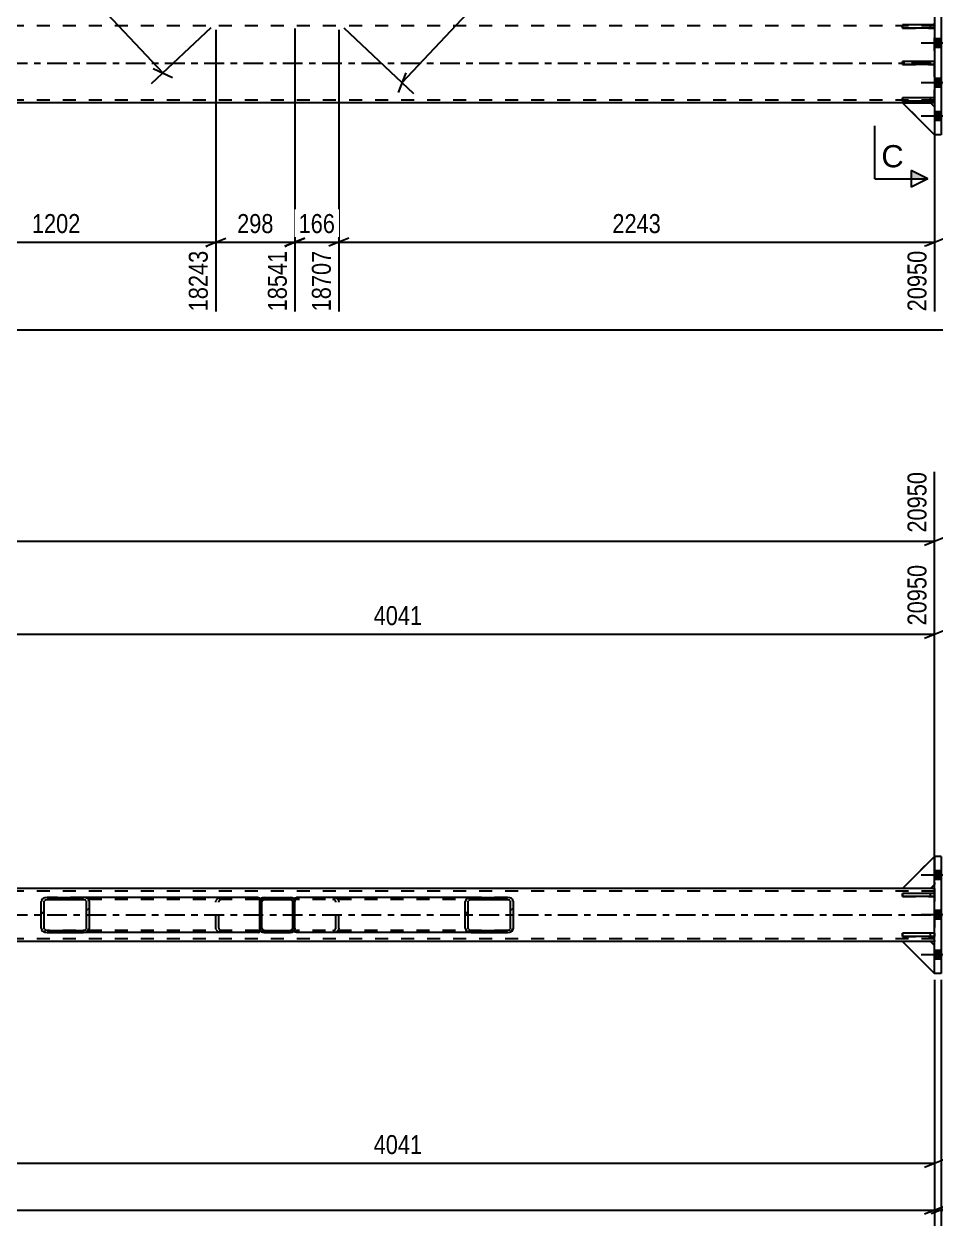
# Model space of a CAD drawing. Header units: millimetres. Extents: x -170 to 1019, y -677 to 164.
# Drawn here: x 660.8 to 798.2, y -302.8 to -121.7 of the extents above; entities that cross this region are included whole.
import ezdxf

# ---------------------------------------------------------------- set-up
doc = ezdxf.new("R2010")
doc.units = ezdxf.units.MM
doc.linetypes.add('DXK_LINE_DOT2', pattern=[3.9198, 1.9599, -1.9599])
doc.linetypes.add('DXK_LINE_DOT3', pattern=[5.9187, 2.979, -0.9799, 0.9799, -0.9799])
doc.styles.add('Arial', font='ARIAL.TTF', dxfattribs={"height": 0.2})
doc.styles.add('Arial Narrow', font='ARIALN.TTF', dxfattribs={"height": 0.2})

# ---------------------------------------------------------------- blocks, each defined once
blk = doc.blocks.new('Part-570387359-7789 - 7578')
at = {"color": 2, "linetype": 'Continuous'}
for p, q in [((793.2, -133.6), (797.4, -133.6)), ((798, -138.4), (793.2, -133.6)), ((797.4, -133.6), (798, -134.2))]:
    blk.add_line(p, q, dxfattribs=at)
at = {"color": 7, "linetype": 'DXK_LINE_DOT2'}
for p, q in [((798, -134.2), (798, -134.2)), ((798, -134.2), (798, -138.4)), ((798, -138.4), (798, -138.4))]:
    blk.add_line(p, q, dxfattribs=at)
blk = doc.blocks.new('Part-570387359-7742 - 7578')
at = {"color": 2, "linetype": 'Continuous'}
for p, q in [((799, -116.8), (798, -116.8)), ((798, -116.8), (798, -138.4)), ((799, -116.8), (799, -138.4)), ((799, -138.4), (798, -138.4))]:
    blk.add_line(p, q, dxfattribs=at)
blk = doc.blocks.new('Part-570387359-7791 - 7578')
at = {"color": 7, "linetype": 'DXK_LINE_DOT2'}
for p, q in [((798, -121.86), (793.2, -121.86)), ((793.2, -121.86), (793.2, -122.34)), ((793.2, -122.34), (798, -122.34)), ((797.4, -122.34), (797.4, -121.86)), ((798, -122.34), (798, -121.86))]:
    blk.add_line(p, q, dxfattribs=at)
blk = doc.blocks.new('Part-570387359-7773 - 7578')
at = {"color": 7, "linetype": 'DXK_LINE_DOT2'}
for p, q in [((798, -132.86), (793.2, -132.86)), ((793.2, -132.86), (793.2, -133.34)), ((793.2, -133.34), (798, -133.34)), ((797.4, -133.34), (797.4, -132.86)), ((798, -133.34), (798, -132.86))]:
    blk.add_line(p, q, dxfattribs=at)
blk = doc.blocks.new('Part-570387359-7774 - 7578')
at = {"color": 2, "linetype": 'Continuous'}
for p, q in [((793.2, -122.34), (793.2, -121.86)), ((798, -121.86), (793.2, -121.86)), ((798, -122.34), (793.2, -122.34)), ((798, -122.34), (798, -121.86))]:
    blk.add_line(p, q, dxfattribs=at)
at = {"color": 7, "linetype": 'DXK_LINE_DOT2'}
for p, q in [((797.4, -122.34), (797.4, -121.86)), ((798, -121.86), (798, -121.86)), ((798, -121.86), (798, -121.86)), ((798, -122.34), (798, -122.34)), ((798, -122.34), (798, -122.34))]:
    blk.add_line(p, q, dxfattribs=at)
blk = doc.blocks.new('Part-570387359-7775 - 7578')
at = {"color": 2, "linetype": 'Continuous'}
for p, q in [((793.2, -127.84), (793.2, -127.36)), ((798, -127.36), (793.2, -127.36)), ((798, -127.84), (793.2, -127.84)), ((798, -127.84), (798, -127.36))]:
    blk.add_line(p, q, dxfattribs=at)
at = {"color": 7, "linetype": 'DXK_LINE_DOT2'}
for p, q in [((797.4, -127.84), (797.4, -127.36)), ((798, -127.36), (798, -127.36)), ((798, -127.36), (798, -127.36)), ((798, -127.84), (798, -127.84)), ((798, -127.84), (798, -127.84))]:
    blk.add_line(p, q, dxfattribs=at)
blk = doc.blocks.new('Part-570387359-7776 - 7578')
at = {"color": 2, "linetype": 'Continuous'}
for p, q in [((793.2, -133.34), (793.2, -132.86)), ((798, -132.86), (793.2, -132.86)), ((798, -133.34), (793.2, -133.34)), ((798, -133.34), (798, -132.86))]:
    blk.add_line(p, q, dxfattribs=at)
at = {"color": 7, "linetype": 'DXK_LINE_DOT2'}
for p, q in [((797.4, -133.34), (797.4, -132.86)), ((798, -132.86), (798, -132.86)), ((798, -132.86), (798, -132.86)), ((798, -133.34), (798, -133.34)), ((798, -133.34), (798, -133.34))]:
    blk.add_line(p, q, dxfattribs=at)
blk = doc.blocks.new('Part-570387359-7790 - 7578')
at = {"color": 7, "linetype": 'DXK_LINE_DOT2'}
for p, q in [((793.2, -133.6), (797.4, -133.6)), ((798, -138.4), (793.2, -133.6)), ((797.4, -133.6), (798, -134.2)), ((798, -134.2), (798, -138.4))]:
    blk.add_line(p, q, dxfattribs=at)
blk = doc.blocks.new('Part-570387359-7792 - 7578')
at = {"color": 7, "linetype": 'DXK_LINE_DOT2'}
for p, q in [((798, -127.36), (793.2, -127.36)), ((793.2, -127.36), (793.2, -127.84)), ((793.2, -127.84), (798, -127.84)), ((797.4, -127.84), (797.4, -127.36)), ((798, -127.84), (798, -127.36))]:
    blk.add_line(p, q, dxfattribs=at)
blk = doc.blocks.new('Bolt-570387359-7996 - 7578')
at = {"linetype": 'Continuous'}
for points in [[(798, -118.94), (798, -120.26), (799, -120.26), (799, -118.94)], [(798, -118.94), (798, -120.26), (799, -120.26), (799, -118.94)], [(798, -118.94), (798, -120.26), (799, -120.26), (799, -118.94)], [(798, -123.94), (798, -125.26), (799, -125.26), (799, -123.94)], [(798, -123.94), (798, -125.26), (799, -125.26), (799, -123.94)], [(798, -129.94), (798, -131.26), (799, -131.26), (799, -129.94)], [(798, -129.94), (798, -131.26), (799, -131.26), (799, -129.94)], [(798, -134.94), (798, -136.26), (799, -136.26), (799, -134.94)], [(798, -134.94), (798, -136.26), (799, -136.26), (799, -134.94)], [(798, -134.94), (798, -136.26), (799, -136.26), (799, -134.94)]]:
    blk.add_hatch(color=1, dxfattribs=at).paths.add_polyline_path(points)
at = {"color": 1, "linetype": 'Continuous'}
for p, q in [((799, -118.94), (798, -118.94)), ((799, -118.94), (798, -118.94)), ((799, -118.94), (798, -118.94)), ((800.76, -119.6), (796, -119.6)), ((800.76, -119.6), (796, -119.6)), ((800.76, -119.6), (796, -119.6)), ((799, -120.26), (798, -120.26)), ((799, -120.26), (798, -120.26)), ((799, -120.26), (798, -120.26)), ((800.76, -124.6), (796, -124.6)), ((800.76, -124.6), (796, -124.6)), ((799, -123.94), (798, -123.94)), ((799, -123.94), (798, -123.94)), ((799, -125.26), (798, -125.26)), ((799, -125.26), (798, -125.26)), ((799, -129.94), (798, -129.94)), ((799, -129.94), (798, -129.94)), ((800.76, -130.6), (796, -130.6)), ((800.76, -130.6), (796, -130.6)), ((799, -131.26), (798, -131.26)), ((799, -131.26), (798, -131.26)), ((800.76, -135.6), (796, -135.6)), ((800.76, -135.6), (796, -135.6)), ((800.76, -135.6), (796, -135.6)), ((799, -134.94), (798, -134.94)), ((799, -134.94), (798, -134.94)), ((799, -134.94), (798, -134.94)), ((799, -136.26), (798, -136.26)), ((799, -136.26), (798, -136.26)), ((799, -136.26), (798, -136.26))]:
    blk.add_line(p, q, dxfattribs=at)
blk = doc.blocks.new('Part-570387359-7927 - 7578')
at = {"color": 7, "linetype": 'DXK_LINE_DOT2'}
for p, q in [((798, -122), (-40, -122)), ((798, -133.6), (798, -121.6)), ((798, -133.2), (-40, -133.2)), ((798, -133.6), (-27.5, -133.6)), ((797.4, -133.6), (793.2, -133.6))]:
    blk.add_line(p, q, dxfattribs=at)
at = {"color": 7, "linetype": 'DXK_LINE_DOT3'}
blk.add_line((-40, -127.6), (798, -127.6), dxfattribs=at)
at = {"color": 2, "linetype": 'Continuous'}
for p, q in [((793.2, -133.6), (645.5, -133.6)), ((798, -133.6), (797.4, -133.6))]:
    blk.add_line(p, q, dxfattribs=at)
blk = doc.blocks.new('Part-570387359-6447 - 6343')
at = {"color": 7, "linetype": 'DXK_LINE_DOT2'}
for p, q in [((793.2, -251.94), (798, -247.14)), ((798, -247.14), (798, -251.34)), ((798, -251.34), (797.4, -251.94)), ((797.4, -251.94), (793.2, -251.94))]:
    blk.add_line(p, q, dxfattribs=at)
blk = doc.blocks.new('Part-570387359-6498 - 6343')
at = {"color": 7, "linetype": 'DXK_LINE_DOT2'}
for p, q in [((797.4, -259.94), (793.2, -259.94)), ((793.2, -259.94), (798, -264.74)), ((798, -260.54), (797.4, -259.94)), ((798, -264.74), (798, -260.54))]:
    blk.add_line(p, q, dxfattribs=at)
blk = doc.blocks.new('Bolt-570387359-6408 - 6343')
at = {"linetype": 'Continuous'}
for points in [[(798, -249.28), (798, -250.6), (799, -250.6), (799, -249.28)], [(798, -249.28), (798, -250.6), (799, -250.6), (799, -249.28)], [(798, -249.28), (798, -250.6), (799, -250.6), (799, -249.28)], [(798, -249.28), (798, -250.6), (799, -250.6), (799, -249.28)], [(798, -255.28), (798, -256.6), (799, -256.6), (799, -255.28)], [(798, -255.28), (798, -256.6), (799, -256.6), (799, -255.28)], [(798, -261.28), (798, -262.6), (799, -262.6), (799, -261.28)], [(798, -261.28), (798, -262.6), (799, -262.6), (799, -261.28)], [(798, -261.28), (798, -262.6), (799, -262.6), (799, -261.28)], [(798, -261.28), (798, -262.6), (799, -262.6), (799, -261.28)]]:
    blk.add_hatch(color=1, dxfattribs=at).paths.add_polyline_path(points)
at = {"color": 1, "linetype": 'Continuous'}
for p, q in [((799, -249.28), (798, -249.28)), ((799, -249.28), (798, -249.28)), ((799, -249.28), (798, -249.28)), ((799, -249.28), (798, -249.28)), ((800.76, -249.94), (796, -249.94)), ((800.76, -249.94), (796, -249.94)), ((800.76, -249.94), (796, -249.94)), ((800.76, -249.94), (796, -249.94)), ((799, -250.6), (798, -250.6)), ((799, -250.6), (798, -250.6)), ((799, -250.6), (798, -250.6)), ((799, -250.6), (798, -250.6)), ((799, -255.28), (798, -255.28)), ((799, -255.28), (798, -255.28)), ((800.76, -255.94), (796, -255.94)), ((800.76, -255.94), (796, -255.94)), ((799, -256.6), (798, -256.6)), ((799, -256.6), (798, -256.6)), ((800.76, -261.94), (796, -261.94)), ((800.76, -261.94), (796, -261.94)), ((800.76, -261.94), (796, -261.94)), ((800.76, -261.94), (796, -261.94)), ((799, -261.28), (798, -261.28)), ((799, -261.28), (798, -261.28)), ((799, -261.28), (798, -261.28)), ((799, -261.28), (798, -261.28)), ((799, -262.6), (798, -262.6)), ((799, -262.6), (798, -262.6)), ((799, -262.6), (798, -262.6)), ((799, -262.6), (798, -262.6))]:
    blk.add_line(p, q, dxfattribs=at)
blk = doc.blocks.new('Part-570387359-6441 - 6343')
at = {"color": 7, "linetype": 'DXK_LINE_DOT2'}
for p, q in [((797.4, -259.94), (793.2, -259.94)), ((793.2, -259.94), (798, -264.74)), ((798, -260.54), (797.4, -259.94)), ((798, -264.74), (798, -260.54))]:
    blk.add_line(p, q, dxfattribs=at)
blk = doc.blocks.new('Part-570387359-6444 - 6343')
at = {"color": 2, "linetype": 'Continuous'}
for p, q in [((797.4, -259.94), (793.2, -259.94)), ((793.2, -259.94), (798, -264.74)), ((798, -260.54), (797.4, -259.94))]:
    blk.add_line(p, q, dxfattribs=at)
at = {"color": 7, "linetype": 'DXK_LINE_DOT2'}
for p, q in [((798, -260.54), (798, -260.54)), ((798, -260.54), (798, -260.54)), ((798, -264.74), (798, -260.54)), ((798, -264.74), (798, -264.74)), ((798, -264.74), (798, -264.74))]:
    blk.add_line(p, q, dxfattribs=at)
blk = doc.blocks.new('Part-570387359-6450 - 6343')
at = {"color": 7, "linetype": 'DXK_LINE_DOT2'}
for p, q in [((793.2, -251.94), (798, -247.14)), ((798, -247.14), (798, -251.34)), ((798, -251.34), (797.4, -251.94)), ((797.4, -251.94), (793.2, -251.94))]:
    blk.add_line(p, q, dxfattribs=at)
blk = doc.blocks.new('Part-570387359-6453 - 6343')
at = {"color": 2, "linetype": 'Continuous'}
for p, q in [((793.2, -251.94), (798, -247.14)), ((798, -251.34), (797.4, -251.94)), ((797.4, -251.94), (793.2, -251.94))]:
    blk.add_line(p, q, dxfattribs=at)
at = {"color": 7, "linetype": 'DXK_LINE_DOT2'}
for p, q in [((798, -247.14), (798, -247.14)), ((798, -247.14), (798, -251.34)), ((798, -247.14), (798, -247.14)), ((798, -251.34), (798, -251.34)), ((798, -251.34), (798, -251.34))]:
    blk.add_line(p, q, dxfattribs=at)
blk = doc.blocks.new('Part-570387359-6455 - 6343')
at = {"linetype": 'Continuous'}
h = blk.add_hatch(dxfattribs=at)
h.set_pattern_fill('', scale=0.7, style=0, pattern_type=0)
h.set_pattern_definition([(45, (701.2457, -258.5324), (-1.57154, 1.57154), [])])
h.paths.add_polyline_path([(701, -258.58), (701.25, -258.53), (701.45, -258.39), (701.59, -258.19), (701.64, -257.94), (701.64, -253.94), (701.59, -253.7), (701.45, -253.49), (701.25, -253.35), (701, -253.3), (697, -253.3), (696.76, -253.35), (696.55, -253.49), (696.41, -253.7), (696.36, -253.94), (696.36, -257.94), (696.41, -258.19), (696.55, -258.39), (696.76, -258.53), (697, -258.58)])
h.paths.add_polyline_path([(696.88, -258.24), (696.77, -258.17), (696.71, -258.06), (696.68, -257.94), (696.68, -253.94), (696.71, -253.82), (696.77, -253.71), (696.88, -253.65), (697, -253.62), (701, -253.62), (701.12, -253.65), (701.23, -253.71), (701.3, -253.82), (701.32, -253.94), (701.32, -257.94), (701.3, -258.06), (701.23, -258.17), (701.12, -258.24), (701, -258.26), (697, -258.26)])
at = {"color": 7, "linetype": 'DXK_LINE_DOT2'}
for p, q in [((696.76, -253.35), (697, -253.3)), ((697, -253.3), (701, -253.3)), ((701, -253.3), (701.25, -253.35)), ((696.36, -253.94), (696.41, -253.7)), ((696.36, -257.94), (696.36, -253.94)), ((696.71, -253.82), (696.68, -253.94)), ((696.68, -257.94), (696.68, -253.94)), ((697, -253.62), (696.88, -253.65)), ((697, -253.62), (701, -253.62)), ((701.12, -253.65), (701, -253.62)), ((701.32, -253.94), (701.3, -253.82)), ((701.32, -257.94), (701.32, -253.94)), ((701.59, -253.7), (701.64, -253.94)), ((701.64, -257.94), (701.64, -253.94)), ((696.41, -258.19), (696.36, -257.94)), ((696.68, -257.94), (696.71, -258.06)), ((697, -258.58), (696.76, -258.53)), ((696.88, -258.24), (697, -258.26)), ((697, -258.26), (701, -258.26)), ((697, -258.58), (701, -258.58)), ((701, -258.26), (701.12, -258.24)), ((701.25, -258.53), (701, -258.58)), ((701.3, -258.06), (701.32, -257.94)), ((701.64, -257.94), (701.59, -258.19))]:
    blk.add_line(p, q, dxfattribs=at)
at = {"color": 2, "linetype": 'Continuous'}
for p, q in [((697, -253.3), (696.76, -253.35)), ((697, -253.3), (701, -253.3)), ((701.25, -253.35), (701, -253.3)), ((696.41, -253.7), (696.36, -253.94)), ((696.36, -257.94), (696.36, -253.94)), ((696.68, -253.94), (696.71, -253.82)), ((696.68, -257.94), (696.68, -253.94)), ((696.88, -253.65), (697, -253.62)), ((697, -253.62), (701, -253.62)), ((701, -253.62), (701.12, -253.65)), ((701.3, -253.82), (701.32, -253.94)), ((701.32, -257.94), (701.32, -253.94)), ((701.64, -253.94), (701.59, -253.7)), ((701.64, -257.94), (701.64, -253.94)), ((696.36, -257.94), (696.41, -258.19)), ((696.71, -258.06), (696.68, -257.94)), ((696.76, -258.53), (697, -258.58)), ((697, -258.26), (696.88, -258.24)), ((697, -258.26), (701, -258.26)), ((697, -258.58), (701, -258.58)), ((701.12, -258.24), (701, -258.26)), ((701, -258.58), (701.25, -258.53)), ((701.32, -257.94), (701.3, -258.06)), ((701.59, -258.19), (701.64, -257.94))]:
    blk.add_line(p, q, dxfattribs=at)
at = {"color": 7, "linetype": 'DXK_LINE_DOT2'}
for centre, radius, start, end in [((697, -253.94), 0.64, 112.5, 157.5), ((701, -253.94), 0.64, 22.5, 67.5), ((697, -253.94), 0.32, 112.5, 157.5), ((701, -253.94), 0.32, 22.5, 67.5), ((697, -257.94), 0.64, 202.5, 247.5), ((697, -257.94), 0.32, 202.5, 247.5), ((701, -257.94), 0.32, 292.5, 337.5), ((701, -257.94), 0.64, 292.5, 337.5)]:
    blk.add_arc(centre, radius, start, end, dxfattribs=at)
at = {"color": 2, "linetype": 'Continuous'}
for centre, radius, start, end in [((697, -253.94), 0.64, 112.5, 157.5), ((701, -253.94), 0.64, 22.5, 67.5), ((697, -253.94), 0.32, 112.5, 157.5), ((701, -253.94), 0.32, 22.5, 67.5), ((697, -257.94), 0.64, 202.5, 247.5), ((697, -257.94), 0.32, 202.5, 247.5), ((701, -257.94), 0.32, 292.5, 337.5), ((701, -257.94), 0.64, 292.5, 337.5)]:
    blk.add_arc(centre, radius, start, end, dxfattribs=at)
blk = doc.blocks.new('Part-570387359-6503 - 6343')
at = {"color": 7, "linetype": 'DXK_LINE_DOT2'}
for p, q in [((798, -252.34), (-40, -252.34)), ((797.4, -251.94), (793.2, -251.94)), ((798, -251.94), (798, -259.94)), ((798, -259.54), (-40, -259.54)), ((797.4, -259.94), (793.2, -259.94))]:
    blk.add_line(p, q, dxfattribs=at)
at = {"color": 2, "linetype": 'Continuous'}
for p, q in [((793.2, -251.94), (-35.2, -251.94)), ((798, -251.94), (797.4, -251.94)), ((793.2, -259.94), (-35.2, -259.94)), ((798, -259.94), (797.4, -259.94))]:
    blk.add_line(p, q, dxfattribs=at)
at = {"color": 7, "linetype": 'DXK_LINE_DOT3'}
blk.add_line((-40, -255.94), (798, -255.94), dxfattribs=at)
blk = doc.blocks.new('Part-570387359-6525 - 6343')
at = {"color": 7, "linetype": 'DXK_LINE_DOT2'}
for p, q in [((798, -252.7), (793.2, -252.7)), ((793.2, -252.7), (793.2, -253.18)), ((793.2, -253.18), (798, -253.18)), ((797.4, -253.18), (797.4, -252.7)), ((798, -253.18), (798, -252.7))]:
    blk.add_line(p, q, dxfattribs=at)
blk = doc.blocks.new('Part-570387359-6528 - 6343')
at = {"color": 7, "linetype": 'DXK_LINE_DOT2'}
for p, q in [((798, -258.7), (793.2, -258.7)), ((793.2, -258.7), (793.2, -259.18)), ((797.4, -259.18), (797.4, -258.7)), ((798, -259.18), (798, -258.7)), ((793.2, -259.18), (798, -259.18))]:
    blk.add_line(p, q, dxfattribs=at)
blk = doc.blocks.new('Part-570387359-6531 - 6343')
at = {"color": 2, "linetype": 'Continuous'}
for p, q in [((793.2, -253.18), (793.2, -252.7)), ((798, -252.7), (793.2, -252.7)), ((798, -253.18), (793.2, -253.18)), ((798, -252.7), (798, -253.18))]:
    blk.add_line(p, q, dxfattribs=at)
at = {"color": 7, "linetype": 'DXK_LINE_DOT2'}
for p, q in [((797.4, -253.18), (797.4, -252.7)), ((798, -252.7), (798, -252.7)), ((798, -252.7), (798, -252.7)), ((798, -253.18), (798, -253.18)), ((798, -253.18), (798, -253.18))]:
    blk.add_line(p, q, dxfattribs=at)
blk = doc.blocks.new('Part-570387359-6534 - 6343')
at = {"color": 2, "linetype": 'Continuous'}
for p, q in [((793.2, -259.18), (793.2, -258.7)), ((798, -258.7), (793.2, -258.7)), ((798, -258.7), (798, -259.18)), ((798, -259.18), (793.2, -259.18))]:
    blk.add_line(p, q, dxfattribs=at)
at = {"color": 7, "linetype": 'DXK_LINE_DOT2'}
for p, q in [((797.4, -259.18), (797.4, -258.7)), ((798, -258.7), (798, -258.7)), ((798, -258.7), (798, -258.7)), ((798, -259.18), (798, -259.18)), ((798, -259.18), (798, -259.18))]:
    blk.add_line(p, q, dxfattribs=at)
blk = doc.blocks.new('Part-570387359-6567 - 6343')
at = {"linetype": 'Continuous'}
h = blk.add_hatch(dxfattribs=at)
h.set_pattern_fill('', scale=0.7, style=0, pattern_type=0)
h.set_pattern_definition([(45, (734.0186, -258.5324), (-1.57154, 1.57154), [])])
h.paths.add_polyline_path([(733.68, -258.58), (734.02, -258.53), (734.3, -258.39), (734.49, -258.19), (734.56, -257.94), (734.56, -253.94), (734.49, -253.7), (734.3, -253.49), (734.02, -253.35), (733.68, -253.3), (728.19, -253.3), (727.86, -253.35), (727.57, -253.49), (727.38, -253.7), (727.31, -253.94), (727.31, -257.94), (727.38, -258.19), (727.57, -258.39), (727.86, -258.53), (728.19, -258.58)])
h.paths.add_polyline_path([(728.02, -258.24), (727.88, -258.17), (727.79, -258.06), (727.75, -257.94), (727.75, -253.94), (727.79, -253.82), (727.88, -253.71), (728.02, -253.65), (728.19, -253.62), (733.68, -253.62), (733.85, -253.65), (733.99, -253.71), (734.09, -253.82), (734.12, -253.94), (734.12, -257.94), (734.09, -258.06), (733.99, -258.17), (733.85, -258.24), (733.68, -258.26), (728.19, -258.26)])
at = {"color": 2, "linetype": 'Continuous'}
for p, q in [((701.64, -253.34), (701.9, -253.3)), ((701.64, -253.34), (701.64, -253.94)), ((728.19, -253.3), (701.9, -253.3)), ((728.19, -253.3), (727.86, -253.35)), ((728.19, -253.3), (733.68, -253.3)), ((734.02, -253.35), (733.68, -253.3)), ((727.38, -253.7), (727.31, -253.94)), ((727.31, -257.94), (727.31, -253.94)), ((727.75, -253.94), (727.79, -253.82)), ((727.75, -257.94), (727.75, -253.94)), ((728.02, -253.65), (728.19, -253.62)), ((728.19, -253.62), (733.68, -253.62)), ((733.68, -253.62), (733.85, -253.65)), ((734.09, -253.82), (734.12, -253.94)), ((734.12, -257.94), (734.12, -253.94)), ((734.56, -253.94), (734.49, -253.7)), ((734.56, -257.94), (734.56, -253.94)), ((701.64, -258.53), (701.64, -257.94)), ((701.64, -258.54), (701.64, -258.53)), ((701.9, -258.58), (701.64, -258.54)), ((728.19, -258.58), (701.9, -258.58)), ((727.31, -257.94), (727.38, -258.19)), ((727.79, -258.06), (727.75, -257.94)), ((727.86, -258.53), (728.19, -258.58)), ((728.19, -258.26), (728.02, -258.24)), ((728.19, -258.26), (733.68, -258.26)), ((728.19, -258.58), (733.68, -258.58)), ((733.85, -258.24), (733.68, -258.26)), ((733.68, -258.58), (734.02, -258.53)), ((734.12, -257.94), (734.09, -258.06)), ((734.49, -258.19), (734.56, -257.94))]:
    blk.add_line(p, q, dxfattribs=at)
at = {"color": 7, "linetype": 'DXK_LINE_DOT2'}
for p, q in [((701.64, -253.34), (701.64, -253.69)), ((707.39, -253.3), (707.73, -253.35)), ((733.68, -253.3), (728.19, -253.3)), ((701.73, -253.65), (701.64, -253.69)), ((701.64, -258.39), (701.64, -253.94)), ((701.9, -253.62), (701.73, -253.65)), ((733.68, -253.62), (701.9, -253.62)), ((707.56, -253.65), (707.39, -253.62)), ((707.83, -253.94), (707.79, -253.82)), ((707.83, -257.94), (707.83, -253.94)), ((708.2, -253.7), (708.27, -253.94)), ((708.27, -257.94), (708.27, -253.94)), ((701.64, -258.19), (701.73, -258.24)), ((701.73, -258.24), (701.9, -258.26)), ((733.68, -258.26), (701.9, -258.26)), ((707.39, -258.26), (707.56, -258.24)), ((707.73, -258.53), (707.39, -258.58)), ((707.79, -258.06), (707.83, -257.94)), ((708.27, -257.94), (708.2, -258.19)), ((733.68, -258.58), (728.19, -258.58))]:
    blk.add_line(p, q, dxfattribs=at)
for centre, radius, start, end in [((707.52, -254.13), 0.802, 32.4104, 75.4453), ((707.46, -254.03), 0.401, 32.4104, 75.4453), ((707.46, -257.85), 0.401, 284.5547, 327.5896), ((707.52, -257.76), 0.802, 284.5547, 327.5896)]:
    blk.add_arc(centre, radius, start, end, dxfattribs=at)
at = {"color": 2, "linetype": 'Continuous'}
for centre, radius, start, end in [((728.06, -254.13), 0.802, 104.5547, 147.5896), ((733.82, -254.13), 0.802, 32.4104, 75.4453), ((728.12, -254.03), 0.401, 104.5547, 147.5896), ((733.75, -254.03), 0.401, 32.4104, 75.4453), ((728.06, -257.76), 0.802, 212.4104, 255.4453), ((728.12, -257.85), 0.401, 212.4104, 255.4453), ((733.75, -257.85), 0.401, 284.5547, 327.5896), ((733.82, -257.76), 0.802, 284.5547, 327.5896)]:
    blk.add_arc(centre, radius, start, end, dxfattribs=at)
blk = doc.blocks.new('Part-570387359-6612 - 6343')
at = {"color": 2, "linetype": 'Continuous'}
for p, q in [((798, -264.74), (798, -247.14)), ((799, -247.14), (798, -247.14)), ((799, -247.14), (799, -264.74)), ((799, -264.74), (798, -264.74))]:
    blk.add_line(p, q, dxfattribs=at)
blk = doc.blocks.new('Part-570387359-6613 - 6343')
at = {"linetype": 'Continuous'}
h = blk.add_hatch(dxfattribs=at)
h.set_pattern_fill('', scale=0.7, style=0, pattern_type=0)
h.set_pattern_definition([(45, (670.1464, -258.5324), (-1.57154, 1.57154), [])])
h.paths.add_polyline_path([(669.81, -258.58), (670.15, -258.53), (670.43, -258.39), (670.62, -258.19), (670.69, -257.94), (670.69, -253.94), (670.62, -253.7), (670.43, -253.49), (670.15, -253.35), (669.81, -253.3), (664.32, -253.3), (663.98, -253.35), (663.7, -253.49), (663.51, -253.7), (663.44, -253.94), (663.44, -257.94), (663.51, -258.19), (663.7, -258.39), (663.98, -258.53), (664.32, -258.58)])
h.paths.add_polyline_path([(664.15, -258.24), (664.01, -258.17), (663.91, -258.06), (663.88, -257.94), (663.88, -253.94), (663.91, -253.82), (664.01, -253.71), (664.15, -253.65), (664.32, -253.62), (669.81, -253.62), (669.98, -253.65), (670.12, -253.71), (670.22, -253.82), (670.25, -253.94), (670.25, -257.94), (670.22, -258.06), (670.12, -258.17), (669.98, -258.24), (669.81, -258.26), (664.32, -258.26)])
at = {"color": 2, "linetype": 'Continuous'}
for p, q in [((664.32, -253.3), (663.98, -253.35)), ((664.32, -253.3), (669.81, -253.3)), ((696.1, -253.3), (669.81, -253.3)), ((670.15, -253.35), (669.81, -253.3)), ((696.1, -253.3), (696.36, -253.34)), ((696.36, -253.34), (696.36, -253.35)), ((696.36, -253.35), (696.36, -253.49)), ((696.36, -253.49), (696.36, -253.94)), ((663.51, -253.7), (663.44, -253.94)), ((663.44, -257.94), (663.44, -253.94)), ((663.88, -253.94), (663.91, -253.82)), ((663.88, -257.94), (663.88, -253.94)), ((664.15, -253.65), (664.32, -253.62)), ((664.32, -253.62), (669.81, -253.62)), ((669.81, -253.62), (669.98, -253.65)), ((670.22, -253.82), (670.25, -253.94)), ((670.25, -257.94), (670.25, -253.94)), ((670.69, -253.94), (670.62, -253.7)), ((670.69, -257.94), (670.69, -253.94)), ((663.44, -257.94), (663.51, -258.19)), ((663.91, -258.06), (663.88, -257.94)), ((663.98, -258.53), (664.32, -258.58)), ((664.32, -258.26), (664.15, -258.24)), ((664.32, -258.26), (669.81, -258.26)), ((664.32, -258.58), (669.81, -258.58)), ((669.98, -258.24), (669.81, -258.26)), ((669.81, -258.58), (670.15, -258.53)), ((696.1, -258.58), (669.81, -258.58)), ((670.25, -257.94), (670.22, -258.06)), ((670.62, -258.19), (670.69, -257.94)), ((696.1, -258.58), (696.36, -258.54)), ((696.36, -258.54), (696.36, -257.94))]:
    blk.add_line(p, q, dxfattribs=at)
at = {"color": 7, "linetype": 'DXK_LINE_DOT2'}
for p, q in [((669.81, -253.3), (664.32, -253.3)), ((690.28, -253.35), (690.61, -253.3)), ((696.36, -253.49), (696.36, -253.69)), ((696.1, -253.62), (664.32, -253.62)), ((689.73, -253.94), (689.8, -253.7)), ((689.73, -257.94), (689.73, -253.94)), ((690.21, -253.82), (690.17, -253.94)), ((690.17, -257.94), (690.17, -253.94)), ((690.61, -253.62), (690.44, -253.65)), ((696.27, -253.65), (696.1, -253.62)), ((696.36, -253.69), (696.27, -253.65)), ((696.36, -257.94), (696.36, -253.7)), ((696.1, -258.26), (664.32, -258.26)), ((669.81, -258.58), (664.32, -258.58)), ((689.8, -258.19), (689.73, -257.94)), ((690.17, -257.94), (690.21, -258.06)), ((690.61, -258.58), (690.28, -258.53)), ((690.44, -258.24), (690.61, -258.26)), ((696.1, -258.26), (696.27, -258.24)), ((696.27, -258.24), (696.36, -258.19))]:
    blk.add_line(p, q, dxfattribs=at)
at = {"color": 2, "linetype": 'Continuous'}
for centre, radius, start, end in [((664.18, -254.13), 0.802, 104.5547, 147.5896), ((669.94, -254.13), 0.802, 32.4104, 75.4453), ((664.25, -254.03), 0.401, 104.5547, 147.5896), ((669.88, -254.03), 0.401, 32.4104, 75.4453), ((664.18, -257.76), 0.802, 212.4104, 255.4453), ((664.25, -257.85), 0.401, 212.4104, 255.4453), ((669.88, -257.85), 0.401, 284.5547, 327.5896), ((669.94, -257.76), 0.802, 284.5547, 327.5896)]:
    blk.add_arc(centre, radius, start, end, dxfattribs=at)
at = {"color": 7, "linetype": 'DXK_LINE_DOT2'}
for centre, radius, start, end in [((690.48, -254.13), 0.802, 104.5547, 147.5896), ((690.55, -254.03), 0.401, 104.5547, 147.5896), ((690.48, -257.76), 0.802, 212.4104, 255.4453), ((690.55, -257.85), 0.401, 212.4104, 255.4453)]:
    blk.add_arc(centre, radius, start, end, dxfattribs=at)
blk = doc.blocks.new('StraightDimension-570387359-8501 - 7578')
at = {"color": 7, "linetype": 'Continuous'}
for p, q in [((641.64, -122.6), (641.64, -165.01)), ((689.73, -122.6), (689.73, -165.01)), ((643.14, -153.97), (640.14, -155.17)), ((641.64, -154.57), (689.73, -154.57)), ((688.23, -155.17), (691.23, -153.97))]:
    blk.add_line(p, q, dxfattribs=at)
at = {"color": 0}
blk.add_wipeout([(669.94, -153.82), (669.94, -149.62), (661.43, -149.62), (661.43, -153.82)], dxfattribs=at)
at = {"color": 0, "linetype": 'Continuous'}
blk.add_wipeout([(689.13, -155.27), (684.93, -155.27), (684.93, -165.61), (689.13, -165.61)], dxfattribs=at)
at = {"color": 3, "style": 'Arial Narrow'}
blk.add_text('1202', height=2.863, dxfattribs=at).set_placement((662.03, -153.22))
at = {"color": 3, "linetype": 'Continuous', "style": 'Arial Narrow'}
blk.add_text('18243', height=2.863, rotation=90.0002, dxfattribs=at).set_placement((688.53, -165.01))
blk = doc.blocks.new('StraightDimension-570387359-8195 - 7578')
at = {"color": 7, "linetype": 'Continuous'}
for p, q in [((817.09, -6.69), (827.97, -16.91)), ((825.63, -16.77), (826.81, -13.77)), ((717.8, -130.56), (826.22, -15.27)), ((709, -122.29), (719.54, -132.2)), ((718.39, -129.06), (717.2, -132.06))]:
    blk.add_line(p, q, dxfattribs=at)
at = {"color": 0}
blk.add_wipeout([(774.38, -69.3), (771.32, -66.42), (765.49, -72.62), (768.54, -75.5)], dxfattribs=at)
at = {"color": 3, "style": 'Arial Narrow'}
blk.add_text('3957', height=2.863, rotation=46.7591, dxfattribs=at).set_placement((768.52, -74.65))
blk = doc.blocks.new('StraightDimension-570387359-8488 - 7578')
at = {"color": 7, "linetype": 'Continuous'}
for p, q in [((689.73, -122.6), (689.73, -165.01)), ((701.64, -122.41), (701.64, -165.01)), ((688.23, -155.17), (691.23, -153.97)), ((689.73, -154.57), (701.64, -154.57)), ((703.14, -153.97), (700.14, -155.17))]:
    blk.add_line(p, q, dxfattribs=at)
at = {"color": 0}
blk.add_wipeout([(699.03, -153.82), (699.03, -149.62), (692.35, -149.62), (692.35, -153.82)], dxfattribs=at)
at = {"color": 0, "linetype": 'Continuous'}
blk.add_wipeout([(701.04, -155.27), (696.84, -155.27), (696.84, -165.61), (701.04, -165.61)], dxfattribs=at)
at = {"color": 3, "style": 'Arial Narrow'}
blk.add_text('298', height=2.863, dxfattribs=at).set_placement((692.95, -153.22))
at = {"color": 3, "linetype": 'Continuous', "style": 'Arial Narrow'}
blk.add_text('18541', height=2.863, rotation=90.0002, dxfattribs=at).set_placement((700.44, -165.01))
blk = doc.blocks.new('StraightDimension-570387359-8462 - 7578')
at = {"color": 7, "linetype": 'Continuous'}
for p, q in [((708.27, -122.6), (708.27, -165.01)), ((798, -134.6), (798, -165.01)), ((709.77, -153.97), (706.77, -155.17)), ((708.27, -154.57), (798, -154.57)), ((796.5, -155.17), (799.5, -153.97))]:
    blk.add_line(p, q, dxfattribs=at)
at = {"color": 0}
blk.add_wipeout([(757.39, -153.82), (757.39, -149.62), (748.88, -149.62), (748.88, -153.82)], dxfattribs=at)
at = {"color": 0, "linetype": 'Continuous'}
blk.add_wipeout([(797.4, -155.27), (793.2, -155.27), (793.2, -165.61), (797.4, -165.61)], dxfattribs=at)
at = {"color": 3, "style": 'Arial Narrow'}
blk.add_text('2243', height=2.863, dxfattribs=at).set_placement((749.48, -153.22))
at = {"color": 3, "linetype": 'Continuous', "style": 'Arial Narrow'}
blk.add_text('20950', height=2.863, rotation=90.0002, dxfattribs=at).set_placement((796.8, -165.01))
blk = doc.blocks.new('StraightDimension-570387359-8475 - 7578')
at = {"color": 7, "linetype": 'Continuous'}
for p, q in [((701.64, -122.41), (701.64, -165.01)), ((708.27, -122.6), (708.27, -165.01)), ((700.14, -155.17), (703.14, -153.97)), ((701.64, -154.57), (708.27, -154.57)), ((709.77, -153.97), (706.77, -155.17))]:
    blk.add_line(p, q, dxfattribs=at)
at = {"color": 0}
blk.add_wipeout([(708.3, -153.82), (708.3, -149.62), (701.61, -149.62), (701.61, -153.82)], dxfattribs=at)
at = {"color": 0, "linetype": 'Continuous'}
blk.add_wipeout([(707.67, -155.27), (703.47, -155.27), (703.47, -165.61), (707.67, -165.61)], dxfattribs=at)
at = {"color": 3, "style": 'Arial Narrow'}
blk.add_text('166', height=2.863, dxfattribs=at).set_placement((702.21, -153.22))
at = {"color": 3, "linetype": 'Continuous', "style": 'Arial Narrow'}
blk.add_text('18707', height=2.863, rotation=90.0002, dxfattribs=at).set_placement((707.07, -165.01))
blk = doc.blocks.new('StraightDimension-570387359-9479 - 7578')
at = {"color": 7, "linetype": 'Continuous'}
for p, q in [((640.91, -71.15), (631.93, -79.6)), ((635.14, -78.64), (632.21, -77.27)), ((633.67, -77.95), (681.77, -129.09)), ((689.01, -122.29), (680.02, -130.74)), ((680.3, -128.41), (683.23, -129.77))]:
    blk.add_line(p, q, dxfattribs=at)
at = {"color": 0}
blk.add_wipeout([(661.18, -106.11), (664.24, -103.23), (658.41, -97.03), (655.35, -99.91)], dxfattribs=at)
at = {"color": 3, "style": 'Arial Narrow'}
blk.add_text('1755', height=2.863, rotation=-46.7591, dxfattribs=at).set_placement((656.2, -99.93))
blk = doc.blocks.new('StraightDimension-570387359-18102 - 7578')
at = {"color": 7, "linetype": 'Continuous'}
blk.add_line((-41, -167.79), (839, -167.79), dxfattribs=at)
blk = doc.blocks.new('StraightDimension-570387359-6832 - 6343')
at = {"color": 7, "linetype": 'Continuous'}
for p, q in [((636.36, -247.03), (636.36, -203.19)), ((798, -250.94), (798, -203.19)), ((637.86, -213.03), (634.86, -214.23)), ((636.36, -213.63), (798, -213.63)), ((796.5, -214.23), (799.5, -213.03))]:
    blk.add_line(p, q, dxfattribs=at)
at = {"color": 0, "linetype": 'Continuous'}
blk.add_wipeout([(797.4, -202.59), (793.2, -202.59), (793.2, -212.93), (797.4, -212.93)], dxfattribs=at)
at = {"color": 0}
blk.add_wipeout([(721.44, -212.88), (721.44, -208.68), (712.92, -208.68), (712.92, -212.88)], dxfattribs=at)
at = {"color": 3, "linetype": 'Continuous', "style": 'Arial Narrow'}
blk.add_text('20950', height=2.863, rotation=90.0002, dxfattribs=at).set_placement((796.8, -212.33))
at = {"color": 3, "style": 'Arial Narrow'}
blk.add_text('4041', height=2.863, dxfattribs=at).set_placement((713.52, -212.28))
blk = doc.blocks.new('StraightDimension-570387359-6870 - 6343')
at = {"color": 7, "linetype": 'Continuous'}
for p, q in [((798, -250.94), (798, -189.2)), ((796.5, -200.24), (799.5, -199.04)), ((235.15, -199.64), (798, -199.64))]:
    blk.add_line(p, q, dxfattribs=at)
at = {"color": 0, "linetype": 'Continuous'}
blk.add_wipeout([(797.4, -188.6), (793.2, -188.6), (793.2, -198.94), (797.4, -198.94)], dxfattribs=at)
at = {"color": 3, "linetype": 'Continuous', "style": 'Arial Narrow'}
blk.add_text('20950', height=2.863, rotation=90.0002, dxfattribs=at).set_placement((796.8, -198.34))
blk = doc.blocks.new('StraightDimension-570387359-6729 - 6343')
at = {"color": 7, "linetype": 'Continuous'}
for p, q in [((636.36, -265.16), (636.36, -295.72)), ((798, -265.74), (798, -295.72)), ((637.86, -292.72), (634.86, -293.92)), ((636.36, -293.32), (798, -293.32)), ((796.5, -293.92), (799.5, -292.72))]:
    blk.add_line(p, q, dxfattribs=at)
at = {"color": 0}
blk.add_wipeout([(721.44, -292.57), (721.44, -288.37), (712.92, -288.37), (712.92, -292.57)], dxfattribs=at)
at = {"color": 3, "style": 'Arial Narrow'}
blk.add_text('4041', height=2.863, dxfattribs=at).set_placement((713.52, -291.97))
blk = doc.blocks.new('StraightDimension-570387359-18503 - 6343')
at = {"color": 7, "linetype": 'Continuous'}
for p, q in [((798, -265.74), (798, -302.79)), ((799, -265.74), (799, -302.79)), ((796.5, -300.99), (799.5, -299.79)), ((800.5, -299.79), (797.5, -300.99)), ((798, -300.39), (799, -300.39))]:
    blk.add_line(p, q, dxfattribs=at)
at = {"color": 0}
blk.add_wipeout([(804.38, -299.64), (804.38, -295.44), (799.53, -295.44), (799.53, -299.64)], dxfattribs=at)
at = {"color": 7, "linetype": 'Continuous'}
blk.add_line((799, -300.39), (804.91, -300.39), dxfattribs=at)
blk.add_line((799, -300.39), (804.91, -300.39), dxfattribs=at)
at = {"color": 3, "style": 'Arial Narrow'}
blk.add_text('25', height=2.863, dxfattribs=at).set_placement((800.13, -299.04))
blk = doc.blocks.new('StraightDimension-570387359-18504 - 6343')
at = {"color": 7, "linetype": 'Continuous'}
for p, q in [((798, -265.74), (798, -302.79)), ((-40, -300.39), (798, -300.39)), ((796.5, -300.99), (799.5, -299.79))]:
    blk.add_line(p, q, dxfattribs=at)
blk = doc.blocks.new('SectionMark-570387359-9537 - 7578')
at = {"linetype": 'Continuous'}
for points in [[(794.5, -113.66), (794.5, -112.41), (797, -112.41)], [(794.5, -145.06), (794.5, -143.81), (797, -145.06)]]:
    blk.add_hatch(color=6, dxfattribs=at).paths.add_polyline_path(points)
at = {"color": 6, "linetype": 'Continuous'}
for p, q in [((794.5, -113.66), (794.5, -111.16)), ((794.5, -111.16), (797, -112.41)), ((789, -112.41), (789, -120.41)), ((789, -112.41), (797, -112.41)), ((797, -112.41), (794.5, -113.66)), ((789, -145.06), (789, -137.06)), ((797, -145.06), (794.5, -143.81)), ((794.5, -143.81), (794.5, -146.31)), ((789, -145.06), (797, -145.06)), ((797, -145.06), (794.5, -146.31))]:
    blk.add_line(p, q, dxfattribs=at)
at = {"color": 0, "linetype": 'Continuous'}
for points in [[(793.37, -117.66), (793.37, -114.16), (790, -114.16), (790, -117.66)], [(793.37, -143.31), (793.37, -139.81), (790, -139.81), (790, -143.31)]]:
    blk.add_wipeout(points, dxfattribs=at)
at = {"color": 3, "linetype": 'Continuous', "style": 'Arial'}
for p in [(790, -117.66), (790, -143.31)]:
    blk.add_text('C', height=3.34, dxfattribs=at).set_placement(p)

msp = doc.modelspace()

# ---------------------------------------------------------------- block references
for name in ['Part-570387359-7742 - 7578', 'Bolt-570387359-7996 - 7578', 'Part-570387359-7927 - 7578', 'Part-570387359-7791 - 7578', 'Part-570387359-7774 - 7578', 'Part-570387359-7775 - 7578', 'Part-570387359-7792 - 7578', 'Part-570387359-7773 - 7578', 'Part-570387359-7776 - 7578', 'Part-570387359-7789 - 7578', 'Part-570387359-7790 - 7578', 'Part-570387359-6447 - 6343', 'Part-570387359-6450 - 6343', 'Part-570387359-6453 - 6343', 'Part-570387359-6612 - 6343', 'Bolt-570387359-6408 - 6343', 'Part-570387359-6503 - 6343', 'Part-570387359-6613 - 6343', 'Part-570387359-6455 - 6343', 'Part-570387359-6567 - 6343', 'Part-570387359-6525 - 6343', 'Part-570387359-6531 - 6343', 'Part-570387359-6528 - 6343', 'Part-570387359-6534 - 6343', 'Part-570387359-6498 - 6343', 'Part-570387359-6441 - 6343', 'Part-570387359-6444 - 6343']:
    msp.add_blockref(name, (0, 0))

# ---------------------------------------------------------------- next in the draw order: block references
for name in ['StraightDimension-570387359-8195 - 7578', 'StraightDimension-570387359-8501 - 7578', 'StraightDimension-570387359-6832 - 6343', 'StraightDimension-570387359-6729 - 6343']:
    msp.add_blockref(name, (0, 0))

# ---------------------------------------------------------------- next in the draw order: block references
for name in ['StraightDimension-570387359-8488 - 7578', 'StraightDimension-570387359-8462 - 7578', 'StraightDimension-570387359-6870 - 6343', 'StraightDimension-570387359-18503 - 6343']:
    msp.add_blockref(name, (0, 0))

# ---------------------------------------------------------------- next in the draw order: block references
for name in ['StraightDimension-570387359-9479 - 7578', 'StraightDimension-570387359-8475 - 7578', 'StraightDimension-570387359-18504 - 6343']:
    msp.add_blockref(name, (0, 0))

# ---------------------------------------------------------------- next in the draw order: block references
msp.add_blockref('StraightDimension-570387359-18102 - 7578', (0, 0))

# ---------------------------------------------------------------- next in the draw order: block references
msp.add_blockref('SectionMark-570387359-9537 - 7578', (0, 0))

doc.saveas('drawing.dxf')
